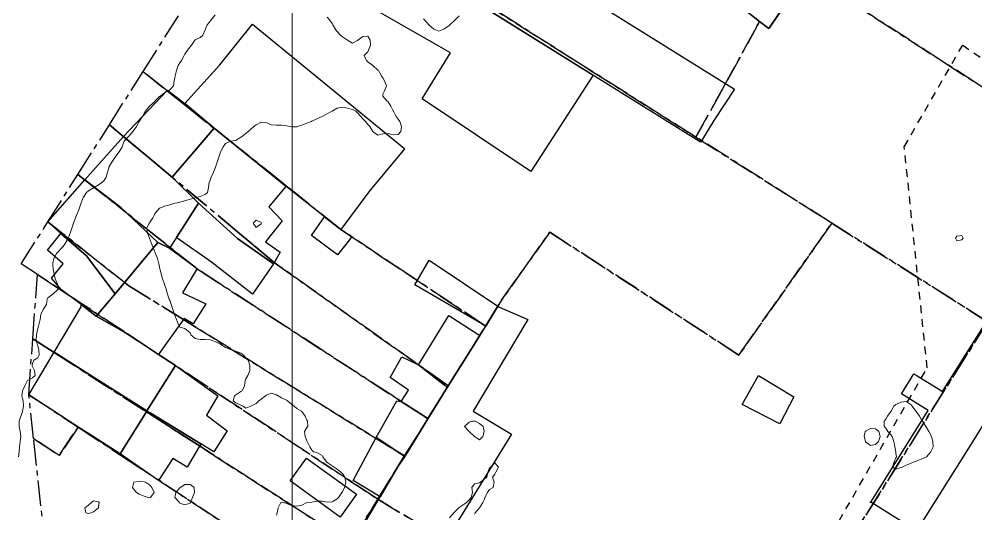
# Model space of a CAD drawing. Header units: centimetres. Extents: x 0 to 642158, y -847 to 649707.
# Drawn here: x 615839.9 to 615934.1, y 621336.1 to 621384.8 of the extents above; entities that cross this region are included whole.
import ezdxf

# ---------------------------------------------------------------- set-up
doc = ezdxf.new("R2010")
doc.units = ezdxf.units.CM
doc.header["$MEASUREMENT"] = 0
doc.linetypes.add('CENTERX2', pattern=[4, 2.5, -0.5, 0.5, -0.5])
doc.linetypes.add('JIS_02_0.7', pattern=[1.35, 0.75, -0.6])
for name, color, linetype, lineweight in [('MEV_grille', 254, 'Continuous', 9), ('WAL_parcellaire agricole', 7, 'JIS_02_0.7', 25), ('WAL_topographie 0.5', 253, 'Continuous', 20)]:
    doc.layers.add(name, color=color, linetype=linetype, lineweight=lineweight)
doc.layers.add('SPW_batiments', color=7, linetype='Continuous')
doc.layers.add('SPW_parcellaire cadastral', color=7, linetype='CENTERX2', lineweight=25, true_color=0xff0542)

# ---------------------------------------------------------------- blocks, each defined once
blk = doc.blocks.new('*U112')
at = {"layer": 'MEV_grille', "transparency": 33554687}
blk.add_lwpolyline([(0, 1825.476), (0, -1825.476)], dxfattribs=at)
blk = doc.blocks.new('*U113')
at = {"layer": 'MEV_grille', "color": 0, "linetype": 'ByBlock', "lineweight": -2, "transparency": 16777216}
blk.add_blockref('*U112', (500, 0), dxfattribs=at)

msp = doc.modelspace()

# ---------------------------------------------------------------- linework, layer by layer
at = {"layer": 'SPW_batiments'}
for points in [[(615910.369, 621377.929), (615908.338, 621374.843), (615907.101, 621372.828), (615907.02, 621372.696), (615879.944, 621389.614), (615883.209, 621394.841), (615910.369, 621377.929)], [(615879.944, 621389.614), (615896.447, 621379.302), (615890.319, 621369.81), (615879.595, 621376.977), (615882.382, 621381.504), (615873.901, 621386.345), (615874.741, 621387.619), (615877.098, 621391.392), (615879.944, 621389.614)], [(615877.898, 621372.054), (615877.783, 621371.917), (615874.46, 621367.96), (615871.597, 621364.126), (615869.986, 621365.35), (615866.196, 621368.393), (615859.116, 621374.079), (615856.249, 621376.524), (615859.673, 621380.318), (615862.886, 621384.313), (615877.898, 621372.054)], [(615856.249, 621376.524), (615859.116, 621374.079), (615854.987, 621369.264), (615850.198, 621373.263), (615854.547, 621377.834), (615856.249, 621376.524)], [(615866.196, 621368.393), (615866.103, 621368.281), (615864.506, 621366.358), (615865.823, 621364.97), (615864.192, 621362.912), (615865.621, 621361.901), (615864.967, 621360.754), (615861.43, 621363.218), (615857.601, 621366.693), (615854.987, 621369.264), (615859.116, 621374.079), (615866.196, 621368.393)], [(615854.987, 621369.264), (615857.601, 621366.693), (615855.406, 621363.323), (615854.722, 621362.272), (615853.572, 621362.831), (615849.967, 621366.248), (615846.397, 621369.007), (615850.198, 621373.263), (615854.987, 621369.264)], [(615849.967, 621366.248), (615853.572, 621362.831), (615849.366, 621357.787), (615846.561, 621361.529), (615844.038, 621363.713), (615842.752, 621364.868), (615846.397, 621369.007), (615849.967, 621366.248)], [(615861.43, 621363.218), (615864.967, 621360.754), (615862.907, 621357.759), (615858.87, 621360.902), (615855.494, 621363.262), (615855.406, 621363.323), (615857.601, 621366.693), (615861.43, 621363.218)], [(615871.597, 621364.126), (615872.666, 621363.413), (615872.438, 621363.116), (615871.285, 621361.61), (615868.709, 621363.522), (615869.986, 621365.35), (615871.597, 621364.126)], [(615846.561, 621361.529), (615849.366, 621357.787), (615847.522, 621355.576), (615846.046, 621356.753), (615844.104, 621358.197), (615843.104, 621359.324), (615844.266, 621360.748), (615842.702, 621362.093), (615844.038, 621363.713), (615846.561, 621361.529)], [(615854.722, 621362.272), (615857.458, 621360.27), (615856.018, 621357.875), (615858.32, 621356.81), (615857.062, 621354.83), (615856.173, 621355.355), (615856.009, 621355.126), (615853.781, 621352.015), (615853.65, 621351.833), (615850.599, 621353.845), (615847.522, 621355.576), (615849.366, 621357.787), (615853.572, 621362.831), (615854.722, 621362.272)], [(615887.056, 621356.564), (615885.863, 621354.61), (615878.871, 621358.69), (615880.292, 621361.089), (615887.056, 621356.564)], [(615930.84, 621348.167), (615934.744, 621354.385), (615938.387, 621360.189), (615942.725, 621357.466), (615935.178, 621345.444), (615933.942, 621343.475), (615928.281, 621334.457), (615923.943, 621337.181), (615923.773, 621337.287), (615929.434, 621346.305), (615926.792, 621347.964), (615928.028, 621349.932), (615928.252, 621349.792), (615930.633, 621348.297), (615930.67, 621348.274), (615930.84, 621348.167)], [(615847.522, 621355.576), (615850.599, 621353.845), (615853.65, 621351.833), (615855.307, 621350.74), (615852.514, 621346.282), (615847.958, 621349.136), (615843.374, 621352.036), (615846.033, 621356.494), (615846.046, 621356.753), (615847.522, 621355.576)], [(615872.73, 621333.137), (615875.481, 621337.817), (615877.287, 621340.892), (615877.891, 621341.78), (615880.175, 621345.501), (615881.629, 621347.871), (615882.08, 621348.59), (615885.292, 621353.701), (615885.863, 621354.61), (615887.056, 621356.563), (615887.225, 621356.49)], [(615887.225, 621356.49), (615890.012, 621355.265), (615884.624, 621346.261), (615888.408, 621343.999), (615878.267, 621327.562)], [(615885.101, 621353.824), (615885.292, 621353.701), (615882.08, 621348.59), (615881.783, 621348.822), (615879.251, 621350.801), (615882.234, 621355.668), (615885.101, 621353.824)], [(615847.958, 621349.136), (615852.514, 621346.282), (615852.499, 621346.258), (615849.859, 621342.046), (615848.028, 621343.222), (615845.611, 621344.775), (615840.889, 621347.868), (615843.374, 621352.036), (615847.958, 621349.136)], [(615879.251, 621350.801), (615881.783, 621348.822), (615882.08, 621348.59), (615881.629, 621347.871), (615880.175, 621345.501), (615879.897, 621345.681), (615877.548, 621347.199), (615878.271, 621348.328), (615876.469, 621349.548), (615877.593, 621351.602), (615879.251, 621350.801)], [(615859.474, 621347.74), (615858.386, 621345.862), (615860.405, 621344.318), (615859.104, 621342.258), (615857.799, 621343.048), (615852.814, 621346.067), (615852.499, 621346.258), (615852.514, 621346.282), (615855.307, 621350.74), (615859.474, 621347.74)], [(615916.207, 621347.658), (615914.836, 621345), (615911.122, 621346.896), (615912.709, 621349.764), (615916.207, 621347.658)], [(615877.548, 621347.199), (615879.897, 621345.681), (615880.175, 621345.501), (615877.891, 621341.78), (615875.066, 621343.649), (615877.112, 621347.247), (615877.548, 621347.199)], [(615852.814, 621346.067), (615857.799, 621343.048), (615856.458, 621340.731), (615855.048, 621341.576), (615853.631, 621339.412), (615849.859, 621342.046), (615852.499, 621346.258), (615852.814, 621346.067)], [(615875.481, 621337.817), (615872.829, 621339.411), (615875.066, 621343.649), (615877.891, 621341.78), (615877.288, 621340.892), (615875.481, 621337.817)], [(615868.216, 621341.633), (615873.157, 621338.065), (615871.538, 621335.824), (615866.598, 621339.392), (615868.216, 621341.633)]]:
    msp.add_lwpolyline(points, dxfattribs=at)
at = {"layer": 'SPW_parcellaire cadastral'}
for points in [[(615912.825, 621384.585), (615885.979, 621405.56), (615884.683, 621406.573), (615877.347, 621412.305), (615874.787, 621414.305), (615873.825, 621415.056), (615902.142, 621453.589), (615905.661, 621453.37), (615933.266, 621439.31), (615945.553, 621431.298), (615929.518, 621407.003), (615917.433, 621389.304), (615913.729, 621383.879), (615912.825, 621384.585)], [(615970.483, 621414.343), (615955.479, 621389.951), (615951.446, 621383.394), (615944.391, 621371.924), (615917.433, 621389.304), (615929.518, 621407.003), (615945.553, 621431.298), (615970.483, 621414.343)], [(615906.561, 621373.209), (615896.076, 621379.839), (615885.46, 621386.552), (615883.577, 621387.743), (615879.589, 621390.265), (615875.609, 621392.781), (615884.683, 621406.573), (615885.979, 621405.56), (615912.825, 621384.585), (615909.195, 621377.975), (615906.561, 621373.209)], [(615919.941, 621364.749), (615910.79, 621351.764), (615892.168, 621363.856), (615887.422, 621357.164), (615885.841, 621354.624), (615878.091, 621359.794), (615875.322, 621361.641), (615871.597, 621364.125), (615865.694, 621368.832), (615856.399, 621376.246), (615854.487, 621377.77), (615852.128, 621379.651), (615859.451, 621391.203), (615864.966, 621399.511), (615875.609, 621392.781), (615879.589, 621390.265), (615883.577, 621387.743), (615885.46, 621386.552), (615896.076, 621379.839), (615906.561, 621373.209), (615919.941, 621364.749)], [(615910.679, 621315.999), (615935.28, 621355.049), (615919.941, 621364.749), (615906.561, 621373.209), (615909.195, 621377.975), (615912.825, 621384.585), (615913.729, 621383.879), (615917.433, 621389.304), (615944.391, 621371.924), (615969.222, 621355.913), (615969.167, 621355.837), (615952.501, 621332.641), (616006.09, 621291.894), (615998.869, 621281.14), (615989.873, 621267.743), (615910.679, 621315.999)], [(615885.841, 621354.624), (615882.174, 621348.73), (615865.035, 621360.873), (615862.961, 621362.605), (615861.435, 621363.884), (615850.306, 621373.173), (615848.811, 621374.421), (615852.128, 621379.651), (615854.487, 621377.77), (615856.399, 621376.246), (615865.694, 621368.832), (615871.597, 621364.125), (615875.322, 621361.641), (615878.091, 621359.794), (615885.841, 621354.624)], [(615848.811, 621374.421), (615850.306, 621373.173), (615861.435, 621363.884), (615862.961, 621362.605), (615865.035, 621360.873), (615882.174, 621348.73), (615880.161, 621345.51), (615876.721, 621347.741), (615857.444, 621360.243), (615853.813, 621363.119), (615853.387, 621363.457), (615846.468, 621368.953), (615845.713, 621369.536), (615848.811, 621374.421)], [(615842.752, 621364.868), (615845.713, 621369.536), (615846.468, 621368.953), (615853.387, 621363.457), (615853.813, 621363.119), (615857.444, 621360.243), (615876.721, 621347.741), (615880.161, 621345.51), (615877.877, 621341.839), (615874.373, 621343.968), (615856.985, 621354.708), (615856.102, 621355.254), (615850.729, 621358.573), (615844.108, 621363.797), (615842.752, 621364.868)], [(615875.243, 621337.591), (615855.308, 621350.739), (615853.651, 621351.832), (615846.188, 621356.754), (615842.82, 621358.976), (615841.724, 621359.699), (615840.138, 621360.745), (615842.752, 621364.868), (615844.108, 621363.797), (615850.729, 621358.573), (615856.102, 621355.254), (615856.985, 621354.708), (615874.373, 621343.968), (615877.877, 621341.839), (615875.243, 621337.591)], [(615910.679, 621315.999), (615875.243, 621337.591), (615877.877, 621341.839), (615880.161, 621345.51), (615882.174, 621348.73), (615885.841, 621354.624), (615887.422, 621357.164), (615892.168, 621363.856), (615910.79, 621351.764), (615919.941, 621364.749), (615935.28, 621355.049), (615910.679, 621315.999)], [(615841.27, 621353.368), (615841.724, 621359.699), (615842.82, 621358.976), (615846.188, 621356.754), (615853.651, 621351.832), (615855.308, 621350.739), (615875.243, 621337.591), (615872.556, 621333.272), (615869.183, 621335.422), (615858.944, 621342.005), (615857.67, 621342.824), (615855.565, 621344.177), (615852.45, 621346.18), (615843.366, 621352.02), (615841.27, 621353.368)], [(615840.875, 621347.868), (615841.27, 621353.368), (615843.366, 621352.02), (615852.45, 621346.18), (615855.565, 621344.177), (615857.67, 621342.824), (615858.944, 621342.005), (615869.183, 621335.422), (615872.556, 621333.272), (615869.8, 621328.844), (615866.458, 621331.042), (615849.821, 621341.985), (615845.721, 621344.681), (615840.875, 621347.868)], [(615841.347, 621343.549), (615840.875, 621347.868), (615845.721, 621344.681), (615843.88, 621341.882), (615841.347, 621343.549)], [(615841.347, 621343.549), (615843.88, 621341.882), (615845.721, 621344.681), (615849.821, 621341.985), (615866.458, 621331.042), (615869.8, 621328.844), (615867.571, 621325.262), (615862.124, 621324.709), (615860.865, 621324.582), (615859.904, 621324.484), (615859.247, 621324.418), (615854.136, 621323.899), (615843.608, 621322.832), (615842.964, 621328.733), (615842.504, 621332.948), (615841.347, 621343.549)], [(615910.679, 621315.999), (615899.875, 621298.735), (615879, 621306.344), (615861.74, 621315.89), (615865.565, 621322.037), (615867.571, 621325.262), (615869.8, 621328.844), (615872.556, 621333.272), (615875.243, 621337.591), (615910.679, 621315.999)]]:
    msp.add_lwpolyline(points, dxfattribs=at)
at = {"layer": 'WAL_parcellaire agricole'}
msp.add_lwpolyline([(615932.823, 621382.262), (616024.829, 621318.773), (615932.664, 621181.331), (615908.845, 621200.511), (615897.084, 621294.508), (615929.327, 621350.511), (615927.074, 621372.261), (615932.823, 621382.262)], dxfattribs=at)
at = {"layer": 'WAL_topographie 0.5'}
for points in [[(615839.871, 621341.75), (615839.928, 621342.25), (615839.946, 621342.75), (615840.017, 621343.25), (615840.095, 621343.75), (615840.036, 621344.25), (615839.927, 621344.75), (615839.939, 621345.25), (615840.089, 621345.75), (615840.25, 621346.189), (615840.272, 621346.25), (615840.364, 621346.75), (615840.306, 621347.25), (615840.25, 621347.485), (615840.194, 621347.75), (615840.25, 621348.2), (615840.261, 621348.25), (615840.5, 621348.75), (615840.75, 621349.25), (615840.75, 621349.25), (615841.25, 621349.509), (615841.491, 621349.75), (615841.422, 621350.25), (615841.25, 621350.643), (615841.202, 621350.75), (615841.25, 621350.938), (615841.382, 621351.25), (615841.75, 621351.509), (615841.909, 621351.75), (615841.852, 621352.25), (615841.75, 621352.675), (615841.733, 621352.75), (615841.617, 621353.25), (615841.624, 621353.75), (615841.732, 621354.25), (615841.75, 621354.341), (615841.873, 621354.75), (615842.01, 621355.25), (615842.064, 621355.75), (615842.25, 621356.194), (615842.279, 621356.25), (615842.618, 621356.75), (615842.689, 621357.25), (615842.75, 621357.4), (615843.25, 621357.75), (615843.25, 621357.75), (615843.75, 621358.219), (615843.761, 621358.25), (615843.75, 621358.35), (615843.694, 621358.75), (615843.482, 621359.25), (615843.388, 621359.75), (615843.285, 621360.25), (615843.25, 621360.583), (615843.232, 621360.75), (615843.25, 621360.821), (615843.347, 621361.25), (615843.619, 621361.75), (615843.75, 621361.875), (615844.06, 621362.25), (615844.25, 621362.454), (615844.466, 621362.75), (615844.75, 621363.227), (615844.763, 621363.25), (615844.961, 621363.75), (615845.118, 621364.25), (615845.25, 621364.635), (615845.288, 621364.75), (615845.472, 621365.25), (615845.685, 621365.75), (615845.75, 621365.893), (615845.875, 621366.25), (615846.03, 621366.75), (615846.228, 621367.25), (615846.25, 621367.29), (615846.553, 621367.75), (615846.75, 621367.906), (615847.25, 621368.205), (615847.321, 621368.25), (615847.75, 621368.518), (615848.075, 621368.75), (615848.25, 621368.909), (615848.481, 621369.25), (615848.632, 621369.75), (615848.75, 621370.178), (615848.771, 621370.25), (615849.041, 621370.75), (615849.25, 621371.047), (615849.391, 621371.25), (615849.75, 621371.721), (615849.771, 621371.75), (615850.055, 621372.25), (615850.229, 621372.75), (615850.25, 621372.795), (615850.667, 621373.25), (615850.75, 621373.335), (615851.127, 621373.75), (615851.25, 621373.936), (615851.468, 621374.25), (615851.75, 621374.736), (615851.758, 621374.75), (615852.058, 621375.25), (615852.25, 621375.553), (615852.356, 621375.75), (615852.75, 621376.241), (615852.757, 621376.25), (615853.25, 621376.688), (615853.3, 621376.75), (615853.75, 621377.2), (615853.826, 621377.25), (615854.25, 621377.572), (615854.619, 621377.75), (615854.75, 621377.858), (615855.127, 621378.25), (615855.18, 621378.75), (615855.25, 621379.036), (615855.298, 621379.25), (615855.422, 621379.75), (615855.587, 621380.25), (615855.75, 621380.517), (615855.913, 621380.75), (615856.17, 621381.25), (615856.25, 621381.383), (615856.506, 621381.75), (615856.75, 621382.1), (615856.882, 621382.25), (615857.221, 621382.75), (615857.25, 621382.782), (615857.75, 621383.019), (615858.011, 621383.25), (615858.234, 621383.75), (615858.25, 621383.779), (615858.445, 621384.25), (615858.75, 621384.653), (615858.825, 621384.75), (615859.235, 621385.25)], [(615879.75, 621384.853), (615879.84, 621384.75), (615880.25, 621384.25), (615880.25, 621384.25), (615880.75, 621383.811), (615880.927, 621383.75), (615881.25, 621383.631), (615881.568, 621383.75), (615881.75, 621383.811), (615882.25, 621384.186), (615882.321, 621384.25), (615882.75, 621384.632), (615882.871, 621384.75), (615883.25, 621385.129)], [(615865.25, 621336), (615865.325, 621336.25), (615865.44, 621336.75), (615865.694, 621337.25), (615865.75, 621337.29), (615865.95, 621337.25), (615866.25, 621337.175), (615866.75, 621336.953), (615867.25, 621336.901), (615867.75, 621336.988), (615868.25, 621337.25), (615868.25, 621337.25), (615868.75, 621337.3), (615869.25, 621337.401), (615869.75, 621337.403), (615870.25, 621337.3), (615870.75, 621337.342), (615871.25, 621337.627), (615871.363, 621337.75), (615871.694, 621338.25), (615871.75, 621338.321), (615871.953, 621338.75), (615872.077, 621339.25), (615871.984, 621339.75), (615871.75, 621340.125), (615871.61, 621340.25), (615871.25, 621340.542), (615870.936, 621340.75), (615870.75, 621340.87), (615870.25, 621341.185), (615870.176, 621341.25), (615869.811, 621341.75), (615869.75, 621341.875), (615869.25, 621342.175), (615868.917, 621342.25), (615868.75, 621342.4), (615868.555, 621342.75), (615868.283, 621343.25), (615868.25, 621343.333), (615868.071, 621343.75), (615868.036, 621344.25), (615868.25, 621344.625), (615868.35, 621344.75), (615868.315, 621345.25), (615868.25, 621345.365), (615868.089, 621345.75), (615867.75, 621346.206), (615867.712, 621346.25), (615867.25, 621346.511), (615866.994, 621346.75), (615866.75, 621346.944), (615866.357, 621347.25), (615866.25, 621347.321), (615865.75, 621347.55), (615865.429, 621347.75), (615865.25, 621347.856), (615864.75, 621348.007), (615864.25, 621347.804), (615864.171, 621347.75), (615863.75, 621347.417), (615863.515, 621347.25), (615863.25, 621347), (615862.75, 621346.75), (615862.75, 621346.749), (615862.25, 621346.536), (615861.977, 621346.75), (615861.75, 621346.839), (615861.25, 621347.06), (615861, 621347.25), (615861.136, 621347.75), (615861.25, 621347.854), (615861.75, 621348.17), (615861.875, 621348.25), (615862.103, 621348.75), (615862.167, 621349.25), (615862.25, 621349.429), (615862.45, 621349.75), (615862.635, 621350.25), (615862.638, 621350.75), (615862.474, 621351.25), (615862.25, 621351.498), (615862.013, 621351.75), (615861.75, 621351.943), (615861.25, 621352.162), (615860.917, 621352.25), (615860.75, 621352.298), (615860.25, 621352.505), (615859.897, 621352.75), (615859.75, 621352.839), (615859.25, 621353.076), (615858.782, 621353.25), (615858.75, 621353.261), (615858.25, 621353.308), (615857.75, 621353.289), (615857.25, 621353.382), (615856.824, 621353.75), (615856.75, 621353.941), (615856.388, 621354.25), (615856.25, 621354.393), (615855.75, 621354.5), (615855.621, 621354.75), (615855.404, 621355.25), (615855.25, 621355.65), (615855.21, 621355.75), (615855.055, 621356.25), (615854.896, 621356.75), (615854.75, 621357.15), (615854.707, 621357.25), (615854.521, 621357.75), (615854.385, 621358.25), (615854.25, 621358.704), (615854.235, 621358.75), (615854.053, 621359.25), (615853.917, 621359.75), (615853.783, 621360.25), (615853.75, 621360.417), (615853.69, 621360.75), (615853.561, 621361.25), (615853.36, 621361.75), (615853.25, 621362.007), (615853.149, 621362.25), (615852.95, 621362.75), (615852.75, 621363.25), (615852.75, 621363.25), (615852.57, 621363.75), (615852.492, 621364.25), (615852.729, 621364.75), (615852.75, 621364.775), (615853.078, 621365.25), (615853.25, 621365.607), (615853.337, 621365.75), (615853.75, 621366.202), (615853.85, 621366.25), (615854.25, 621366.407), (615854.75, 621366.558), (615855.25, 621366.693), (615855.5, 621366.75), (615855.75, 621366.807), (615856.25, 621366.942), (615856.75, 621367.087), (615857.25, 621367.221), (615857.357, 621367.25), (615857.75, 621367.367), (615858.25, 621367.573), (615858.47, 621367.75), (615858.569, 621368.25), (615858.637, 621368.75), (615858.75, 621369.05), (615858.827, 621369.25), (615859.052, 621369.75), (615859.25, 621370.25), (615859.25, 621370.25), (615859.417, 621370.75), (615859.583, 621371.25), (615859.75, 621371.721), (615859.761, 621371.75), (615860.019, 621372.25), (615860.25, 621372.571), (615860.607, 621372.75), (615860.75, 621372.8), (615861.25, 621372.885), (615861.75, 621373.187), (615861.833, 621373.25), (615862.25, 621373.562), (615862.472, 621373.75), (615862.75, 621373.992), (615863.046, 621374.25), (615863.25, 621374.427), (615863.75, 621374.673), (615864.25, 621374.65), (615864.75, 621374.425), (615865.25, 621374.375), (615865.75, 621374.396), (615866.25, 621374.329), (615866.625, 621374.25), (615866.75, 621374.225), (615867.25, 621374.23), (615867.321, 621374.25), (615867.75, 621374.37), (615868.25, 621374.573), (615868.708, 621374.75), (615868.75, 621374.766), (615869.25, 621374.994), (615869.75, 621375.238), (615869.772, 621375.25), (615870.25, 621375.512), (615870.704, 621375.75), (615870.75, 621375.774), (615871.25, 621376.045), (615871.75, 621376.15), (615872.25, 621376.055), (615872.75, 621375.915), (615873.072, 621375.75), (615873.25, 621375.598), (615873.562, 621375.25), (615873.75, 621375.02), (615874.02, 621374.75), (615874.25, 621374.454), (615874.442, 621374.25), (615874.75, 621373.75), (615874.75, 621373.75), (615875.25, 621373.395), (615875.75, 621373.524), (615876.25, 621373.561), (615876.75, 621373.426), (615877.25, 621373.477), (615877.511, 621373.75), (615877.583, 621374.25), (615877.41, 621374.75), (615877.25, 621374.96), (615877.038, 621375.25), (615876.78, 621375.75), (615876.75, 621375.806), (615876.528, 621376.25), (615876.25, 621376.667), (615876.159, 621376.75), (615875.75, 621377.224), (615875.724, 621377.25), (615875.75, 621377.417), (615875.893, 621377.75), (615876.083, 621378.25), (615875.891, 621378.75), (615875.75, 621379.031), (615875.61, 621379.25), (615875.309, 621379.75), (615875.25, 621379.809), (615874.75, 621380.25), (615874.75, 621380.25), (615874.25, 621380.617), (615874.117, 621380.75), (615873.882, 621381.25), (615874.25, 621381.588), (615874.323, 621381.75), (615874.509, 621382.25), (615874.478, 621382.75), (615874.25, 621383.133), (615873.75, 621383.101), (615873.27, 621382.75), (615873.25, 621382.704), (615872.75, 621382.46), (615872.25, 621382.75), (615872.25, 621382.75), (615871.75, 621383.083), (615871.563, 621383.25), (615871.25, 621383.607), (615871.104, 621383.75), (615870.804, 621384.25), (615870.75, 621384.375), (615870.469, 621384.75), (615870.25, 621385)], [(615863.75, 621364.672), (615863.789, 621364.75), (615863.75, 621364.81), (615863.25, 621365.045), (615862.962, 621364.75), (615863.25, 621364.308), (615863.75, 621364.672)], [(615932.857, 621363.25), (615932.75, 621363.1), (615932.25, 621363), (615932.131, 621363.25), (615932.25, 621363.456), (615932.75, 621363.536), (615932.857, 621363.25)], [(615926.868, 621340.75), (615926.75, 621340.702), (615926.25, 621340.547), (615925.908, 621340.75), (615926.092, 621341.25), (615926.25, 621341.65), (615926.294, 621341.75), (615926.25, 621342.125), (615926.244, 621342.25), (615926.146, 621342.75), (615926.047, 621343.25), (615925.867, 621343.75), (615925.75, 621343.917), (615925.444, 621344.25), (615925.25, 621344.567), (615925.109, 621344.75), (615925.101, 621345.25), (615925.25, 621345.468), (615925.436, 621345.75), (615925.75, 621346.201), (615925.787, 621346.25), (615926.042, 621346.75), (615926.25, 621346.917), (615926.75, 621347.116), (615927.25, 621347.207), (615927.75, 621346.854), (615927.836, 621346.75), (615928.215, 621346.25), (615928.25, 621346.197), (615928.577, 621345.75), (615928.75, 621345.45), (615928.881, 621345.25), (615929.185, 621344.75), (615929.25, 621344.65), (615929.5, 621344.25), (615929.75, 621343.75), (615929.75, 621343.75), (615929.87, 621343.25), (615929.911, 621342.75), (615929.75, 621342.393), (615929.694, 621342.25), (615929.25, 621341.75), (615929.25, 621341.75), (615928.75, 621341.51), (615928.25, 621341.333), (615928.044, 621341.25), (615927.75, 621341.134), (615927.25, 621340.936), (615926.868, 621340.75)], [(615885.25, 621343.442), (615885.584, 621343.75), (615885.724, 621344.25), (615885.615, 621344.75), (615885.25, 621345.047), (615884.817, 621345.25), (615884.75, 621345.266), (615884.55, 621345.25), (615884.25, 621345.156), (615883.786, 621344.75), (615884.25, 621344.25), (615884.25, 621344.25), (615884.75, 621343.75), (615884.75, 621343.75), (615885.25, 621343.442)], [(615924.539, 621343.25), (615924.25, 621342.98), (615923.75, 621342.869), (615923.25, 621343.242), (615923.245, 621343.25), (615923.116, 621343.75), (615923.231, 621344.25), (615923.25, 621344.275), (615923.75, 621344.544), (615924.25, 621344.505), (615924.557, 621344.25), (615924.696, 621343.75), (615924.539, 621343.25)], [(615884.75, 621336.125), (615884.833, 621336.25), (615885.25, 621336.75), (615885.25, 621336.75), (615885.591, 621337.25), (615885.75, 621337.6), (615885.792, 621337.75), (615886.028, 621338.25), (615886.25, 621338.536), (615886.596, 621338.75), (615886.704, 621339.25), (615886.528, 621339.75), (615886.75, 621340.035), (615886.865, 621340.25), (615887.107, 621340.75), (615886.75, 621341.167), (615886.333, 621340.75), (615886.25, 621340.679), (615886.062, 621340.25), (615885.972, 621339.75), (615885.75, 621339.583), (615885.35, 621339.25), (615885.25, 621339.206), (615884.75, 621339.094), (615884.5, 621338.75), (615884.562, 621338.25), (615884.426, 621337.75), (615884.25, 621337.519), (615883.981, 621337.25), (615883.75, 621337.107), (615883.25, 621336.761), (615883.232, 621336.75), (615882.75, 621336.268), (615882.724, 621336.25), (615882.313, 621335.75)], [(615852.868, 621337.75), (615852.75, 621337.707), (615852.632, 621337.75), (615852.25, 621337.88), (615851.75, 621338.089), (615851.469, 621338.25), (615851.25, 621338.519), (615851.1, 621338.75), (615851.212, 621339.25), (615851.25, 621339.263), (615851.75, 621339.323), (615852.25, 621339.299), (615852.371, 621339.25), (615852.75, 621339.01), (615852.979, 621338.75), (615853.212, 621338.25), (615852.868, 621337.75)], [(615856.81, 621337.25), (615856.75, 621337.192), (615856.25, 621337.021), (615855.75, 621337.208), (615855.706, 621337.25), (615855.269, 621337.75), (615855.359, 621338.25), (615855.75, 621338.713), (615855.798, 621338.75), (615856.25, 621339.03), (615856.75, 621339.024), (615857.161, 621338.75), (615857.196, 621338.25), (615856.991, 621337.75), (615856.81, 621337.25)], [(615847, 621336.25), (615846.75, 621336.186), (615846.5, 621336.25), (615846.398, 621336.75), (615846.75, 621337.007), (615847.05, 621337.25), (615847.25, 621337.412), (615847.75, 621337.328), (615847.794, 621337.25), (615847.75, 621336.833), (615847.733, 621336.75), (615847.25, 621336.35), (615847, 621336.25)], [(615923.798, 621337.25), (615923.75, 621337.212), (615923.667, 621337.25), (615923.75, 621337.285), (615923.798, 621337.25)]]:
    msp.add_lwpolyline(points, dxfattribs=at)

# ---------------------------------------------------------------- block references
at = {"layer": 'MEV_grille', "transparency": 33554687}
msp.add_blockref('*U113', (615366.814, 620593.644), dxfattribs=at)

doc.saveas('drawing.dxf')
